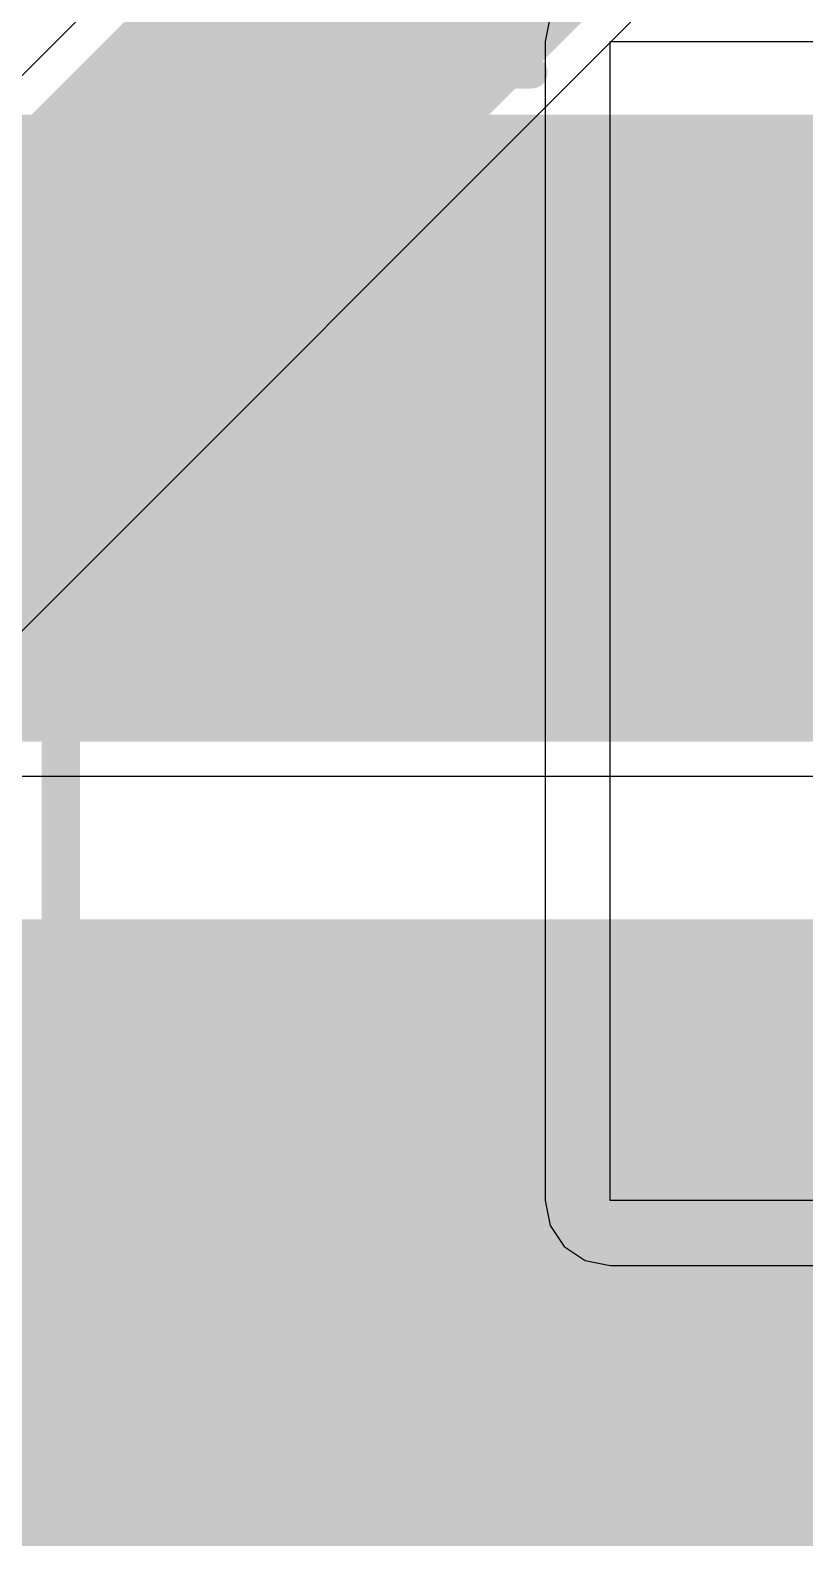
# Model space of a CAD drawing. Header units: inches. Extents: x -2.7 to 10.9, y -2.9 to 7.4.
# Drawn here: x -1.5147 to -1.3932, y 1.8497 to 2.0907 of the extents above; entities that cross this region are included whole.
import ezdxf

# ---------------------------------------------------------------- set-up
doc = ezdxf.new("R2010")
doc.units = ezdxf.units.IN
doc.header["$MEASUREMENT"] = 0
for name, color, linetype in [('Board Outline', 216, 'Continuous'), ('Bottom Layer', 5, 'Continuous'), ('Bottom Overlay', 54, 'Continuous'), ('Bottom Paste', 16, 'Continuous'), ('Bottom Solder', 6, 'Continuous'), ('Layer 3', 76, 'Continuous'), ('Top Layer', 1, 'Continuous')]:
    doc.layers.add(name, color=color, linetype=linetype)

# ---------------------------------------------------------------- blocks, each defined once
blk = doc.blocks.new('CASE_B_B_321')
at = {"layer": 'Bottom Layer'}
for points in [[(-0.03346, 0.05906), (-0.03346, -0.05906), (-0.10039, -0.05906), (-0.10039, 0.05906)], [(0.10039, 0.05906), (0.10039, -0.05906), (0.03346, -0.05906), (0.03346, 0.05906)]]:
    blk.add_hatch(color=5, dxfattribs=at).paths.add_polyline_path(points)
at = {"layer": 'Bottom Paste'}
for points in [[(-0.03346, 0.05906), (-0.03346, -0.05906), (-0.10039, -0.05906), (-0.10039, 0.05906)], [(0.10039, 0.05906), (0.10039, -0.05906), (0.03346, -0.05906), (0.03346, 0.05906)]]:
    blk.add_hatch(color=16, dxfattribs=at).paths.add_polyline_path(points)
at = {"layer": 'Bottom Solder'}
for points in [[(-0.02946, 0.06306), (-0.02946, -0.06306), (-0.10439, -0.06306), (-0.10439, 0.06306)], [(0.10439, 0.06306), (0.10439, -0.06306), (0.02946, -0.06306), (0.02946, 0.06306)]]:
    blk.add_hatch(color=6, dxfattribs=at).paths.add_polyline_path(points)
at = {"layer": 'Bottom Overlay'}
for points in [[(0.07985, 0.064, 0.006, 0.006, 0), (-0.07615, 0.064, 0.006, 0.006, 0)], [(-0.119, -0.016, 0.005, 0.005, 0), (-0.119, 0.01, 0.005, 0.005, 0)], [(-0.106, -0.002, 0.005, 0.005, 0), (-0.132, -0.002, 0.005, 0.005, 0)], [(0.07985, -0.064, 0.006, 0.006, 0), (-0.07615, -0.064, 0.006, 0.006, 0)]]:
    blk.add_lwpolyline(points, format="xyseb", dxfattribs=at)
for points in [[(-0.07765, 0.064, 0.003, 0.003, 1), (-0.07465, 0.064, 0.003, 0.003, 1)], [(0.07835, 0.064, 0.003, 0.003, 1), (0.08135, 0.064, 0.003, 0.003, 1)], [(-0.12025, 0.01, 0.0025, 0.0025, 1), (-0.11775, 0.01, 0.0025, 0.0025, 1)], [(-0.13325, -0.002, 0.0025, 0.0025, 1), (-0.13075, -0.002, 0.0025, 0.0025, 1)], [(-0.10725, -0.002, 0.0025, 0.0025, 1), (-0.10475, -0.002, 0.0025, 0.0025, 1)], [(-0.12025, -0.016, 0.0025, 0.0025, 1), (-0.11775, -0.016, 0.0025, 0.0025, 1)], [(-0.07765, -0.064, 0.003, 0.003, 1), (-0.07465, -0.064, 0.003, 0.003, 1)], [(0.07835, -0.064, 0.003, 0.003, 1), (0.08135, -0.064, 0.003, 0.003, 1)]]:
    blk.add_lwpolyline(points, format="xyseb", close=True, dxfattribs=at)

msp = doc.modelspace()

# ---------------------------------------------------------------- hatches: boundary and pattern name
at = {"layer": 'Bottom Layer'}
for points in [[(-1.70446, 1.97906), (-1.284, 1.97906), (-1.284, 2.07748), (-1.70446, 2.07748)], [(-1.59298, 1.85274), (-1.284, 1.85274), (-1.284, 1.95116), (-1.59298, 1.95116)]]:
    msp.add_hatch(color=5, dxfattribs=at).paths.add_polyline_path(points)
at = {"layer": 'Top Layer'}
msp.add_hatch(color=1, dxfattribs=at).paths.add_polyline_path([(-1.72587, 1.79432), (-1.3381, 2.1821), (-1.37404, 2.21804), (-1.76181, 1.83026)])

# ---------------------------------------------------------------- linework, layer by layer
at = {"layer": 'Board Outline'}
msp.add_lwpolyline([(-2.49969, 1.37795, 0.005, 0.005, -0.740599), (2.8433, 0.25075, 0.005, 0.005, 0)], format="xyseb", dxfattribs=at)
at = {"layer": 'Bottom Layer'}
msp.add_line((-1.59639, 1.97364), (-1.31271, 1.97364), dxfattribs=at)
for points in [[(-1.49423, 2.02827, 0.04, 0.04, 0), (-1.47556, 2.0096, 0.04, 0.04, 0)], [(-1.47556, 2.0096, 0.045, 0.045, 0), (-1.446, 2.0096, 0.045, 0.045, 0)], [(-1.446, 2.0096, 0.045, 0.045, 0), (-1.354, 2.0096, 0.045, 0.045, 0)]]:
    msp.add_lwpolyline(points, format="xyseb", dxfattribs=at)
for points in [[(-1.50423, 2.02827, 0.02, 0.02, 1), (-1.48423, 2.02827, 0.02, 0.02, 1)], [(-1.48681, 2.0096, 0.0225, 0.0225, 1), (-1.46431, 2.0096, 0.0225, 0.0225, 1)], [(-1.45725, 2.0096, 0.0225, 0.0225, 1), (-1.43475, 2.0096, 0.0225, 0.0225, 1)], [(-1.45725, 2.0096, 0.0225, 0.0225, 1), (-1.43475, 2.0096, 0.0225, 0.0225, 1)], [(-1.48556, 2.0096, 0.02, 0.02, 1), (-1.46556, 2.0096, 0.02, 0.02, 1)]]:
    msp.add_lwpolyline(points, format="xyseb", close=True, dxfattribs=at)
at = {"layer": 'Layer 3'}
for p, q in [((-1.43311, 2.0929), (-1.43389, 2.089)), ((-1.43389, 2.089), (-1.43389, 1.907)), ((-1.42369, 1.907), (-1.42369, 2.089)), ((-1.42369, 2.089), (-1.26595, 2.089)), ((-1.43389, 1.907), (-1.43311, 1.9031)), ((-1.22877, 1.907), (-1.42369, 1.907)), ((-1.43311, 1.9031), (-1.4309, 1.89979)), ((-1.4309, 1.89979), (-1.42759, 1.89758)), ((-1.42759, 1.89758), (-1.42369, 1.8968)), ((-1.42369, 1.8968), (-1.36967, 1.8968))]:
    msp.add_line(p, q, dxfattribs=at)
at = {"layer": 'Top Layer'}
for p, q in [((-1.37786, 2.22186), (-1.76564, 1.83409)), ((-1.70359, 1.80895), (-1.33427, 2.17827))]:
    msp.add_line(p, q, dxfattribs=at)

# ---------------------------------------------------------------- block references
at = {"rotation": 270}
msp.add_blockref('CASE_B_B_321', (-1.446, 1.96511), dxfattribs=at)

doc.saveas('drawing.dxf')
